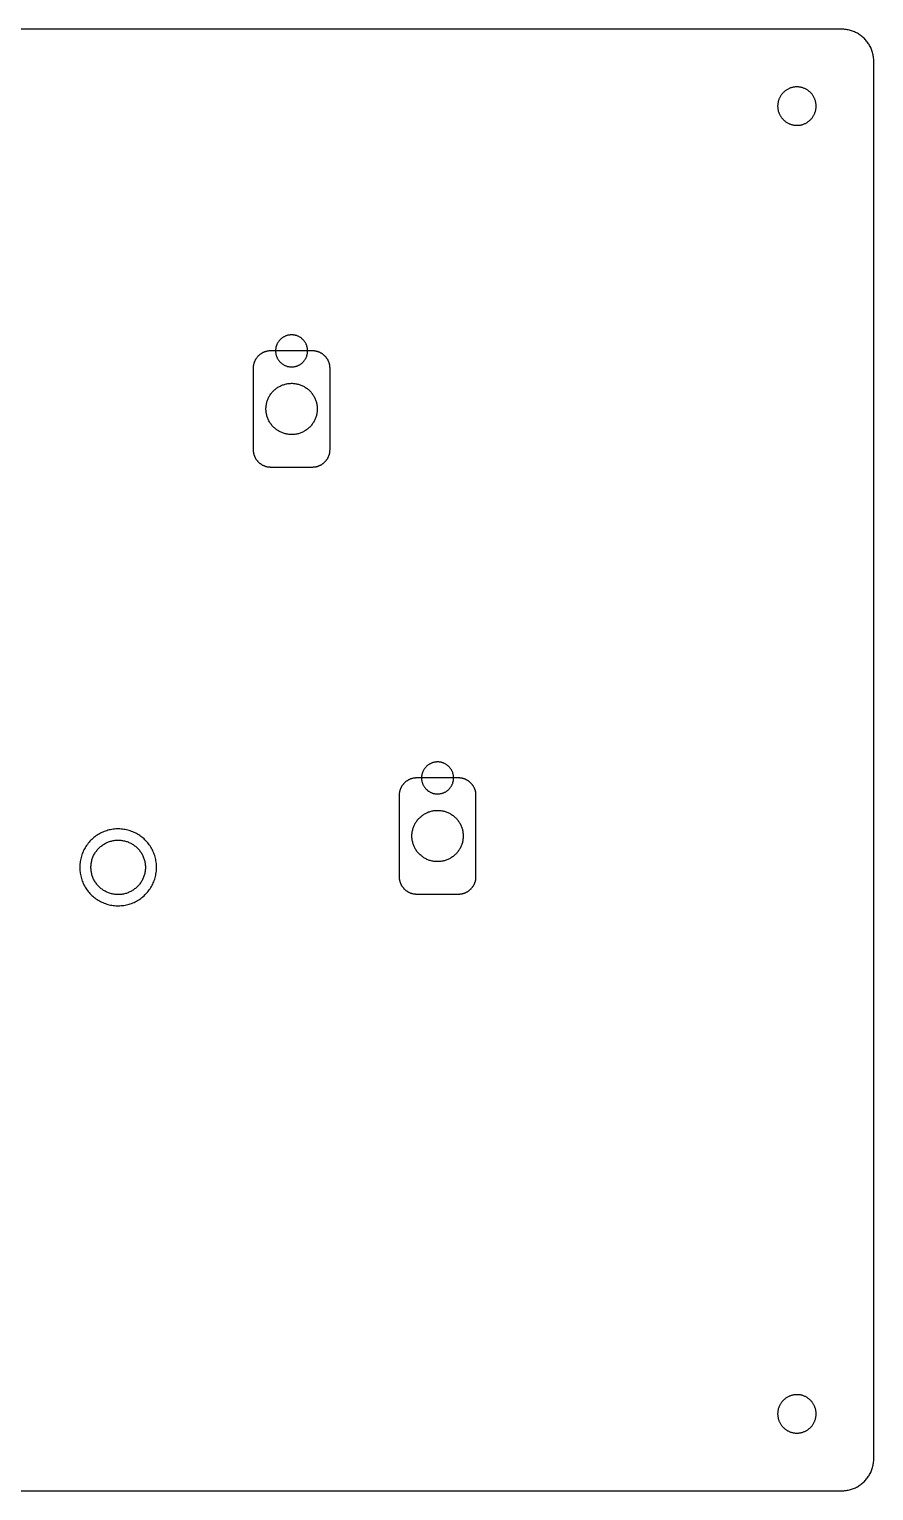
# Model space of a CAD drawing. Header units: millimetres. Extents: x 0 to 1736, y 0 to 1922.
# Drawn here: x 1009.8 to 1141.6, y 1480 to 1708.1 of the extents above; entities that cross this region are included whole.
import ezdxf

# ---------------------------------------------------------------- set-up
doc = ezdxf.new("R2010")
doc.units = ezdxf.units.MM
doc.header["$MEASUREMENT"] = 0
doc.layers.add('Default', color=18, linetype='Continuous', true_color=0x000000)

msp = doc.modelspace()

# ---------------------------------------------------------------- linework, layer by layer
at = {"layer": 'Default'}
msp.add_lwpolyline([(676.58, 1480), (1136.58, 1480), (1136.75, 1480), (1136.92, 1480.01), (1137.09, 1480.03), (1137.26, 1480.05), (1137.43, 1480.07), (1137.6, 1480.1), (1137.77, 1480.14), (1137.93, 1480.19), (1138.09, 1480.23), (1138.26, 1480.29), (1138.42, 1480.35), (1138.57, 1480.41), (1138.73, 1480.48), (1138.88, 1480.56), (1139.03, 1480.64), (1139.18, 1480.73), (1139.32, 1480.82), (1139.47, 1480.92), (1139.6, 1481.02), (1139.74, 1481.12), (1139.87, 1481.23), (1139.99, 1481.35), (1140.12, 1481.46), (1140.24, 1481.59), (1140.35, 1481.71), (1140.46, 1481.84), (1140.57, 1481.98), (1140.67, 1482.12), (1140.76, 1482.26), (1140.85, 1482.4), (1140.94, 1482.55), (1141.02, 1482.7), (1141.1, 1482.85), (1141.17, 1483.01), (1141.23, 1483.17), (1141.29, 1483.33), (1141.35, 1483.49), (1141.4, 1483.65), (1141.44, 1483.82), (1141.48, 1483.98), (1141.51, 1484.15), (1141.54, 1484.32), (1141.56, 1484.49), (1141.57, 1484.66), (1141.58, 1484.83), (1141.58, 1485), (1141.58, 1703.13), (1141.58, 1703.3), (1141.57, 1703.47), (1141.56, 1703.64), (1141.54, 1703.81), (1141.51, 1703.98), (1141.48, 1704.15), (1141.44, 1704.31), (1141.4, 1704.48), (1141.35, 1704.64), (1141.29, 1704.8), (1141.23, 1704.96), (1141.17, 1705.12), (1141.1, 1705.28), (1141.02, 1705.43), (1140.94, 1705.58), (1140.85, 1705.73), (1140.76, 1705.87), (1140.67, 1706.01), (1140.57, 1706.15), (1140.46, 1706.29), (1140.35, 1706.42), (1140.24, 1706.54), (1140.12, 1706.67), (1139.99, 1706.78), (1139.87, 1706.9), (1139.74, 1707.01), (1139.6, 1707.11), (1139.47, 1707.21), (1139.32, 1707.31), (1139.18, 1707.4), (1139.03, 1707.49), (1138.88, 1707.57), (1138.73, 1707.64), (1138.57, 1707.72), (1138.42, 1707.78), (1138.26, 1707.84), (1138.09, 1707.9), (1137.93, 1707.94), (1137.77, 1707.99), (1137.6, 1708.03), (1137.43, 1708.06), (1137.26, 1708.08), (1137.09, 1708.1), (1136.92, 1708.12), (1136.75, 1708.13), (1136.58, 1708.13), (676.58, 1708.13)], dxfattribs=at)
for points in [[(1132.58, 1696.13), (1132.58, 1696.23), (1132.57, 1696.34), (1132.57, 1696.44), (1132.55, 1696.54), (1132.54, 1696.65), (1132.52, 1696.75), (1132.49, 1696.85), (1132.47, 1696.95), (1132.44, 1697.05), (1132.4, 1697.15), (1132.37, 1697.25), (1132.33, 1697.34), (1132.28, 1697.44), (1132.23, 1697.53), (1132.18, 1697.62), (1132.13, 1697.71), (1132.07, 1697.8), (1132.01, 1697.88), (1131.95, 1697.97), (1131.89, 1698.05), (1131.82, 1698.13), (1131.75, 1698.2), (1131.68, 1698.28), (1131.6, 1698.35), (1131.52, 1698.42), (1131.44, 1698.48), (1131.36, 1698.55), (1131.27, 1698.61), (1131.19, 1698.66), (1131.1, 1698.72), (1131.01, 1698.77), (1130.91, 1698.82), (1130.82, 1698.86), (1130.72, 1698.9), (1130.63, 1698.94), (1130.53, 1698.98), (1130.43, 1699.01), (1130.33, 1699.04), (1130.23, 1699.06), (1130.13, 1699.08), (1130.02, 1699.1), (1129.92, 1699.11), (1129.82, 1699.12), (1129.71, 1699.13), (1129.61, 1699.13), (1129.5, 1699.13), (1129.4, 1699.12), (1129.3, 1699.12), (1129.19, 1699.1), (1129.09, 1699.09), (1128.99, 1699.07), (1128.89, 1699.05), (1128.78, 1699.02), (1128.68, 1698.99), (1128.59, 1698.96), (1128.49, 1698.92), (1128.39, 1698.88), (1128.3, 1698.84), (1128.2, 1698.79), (1128.11, 1698.74), (1128.02, 1698.69), (1127.93, 1698.64), (1127.85, 1698.58), (1127.76, 1698.52), (1127.68, 1698.45), (1127.6, 1698.38), (1127.53, 1698.31), (1127.45, 1698.24), (1127.38, 1698.17), (1127.31, 1698.09), (1127.24, 1698.01), (1127.18, 1697.93), (1127.12, 1697.84), (1127.06, 1697.76), (1127.01, 1697.67), (1126.95, 1697.58), (1126.91, 1697.48), (1126.86, 1697.39), (1126.82, 1697.3), (1126.78, 1697.2), (1126.74, 1697.1), (1126.71, 1697), (1126.68, 1696.9), (1126.66, 1696.8), (1126.64, 1696.7), (1126.62, 1696.6), (1126.6, 1696.49), (1126.59, 1696.39), (1126.59, 1696.29), (1126.58, 1696.18), (1126.58, 1696.08), (1126.59, 1695.97), (1126.59, 1695.87), (1126.6, 1695.77), (1126.62, 1695.66), (1126.64, 1695.56), (1126.66, 1695.46), (1126.68, 1695.36), (1126.71, 1695.26), (1126.74, 1695.16), (1126.78, 1695.06), (1126.82, 1694.96), (1126.86, 1694.87), (1126.91, 1694.77), (1126.95, 1694.68), (1127.01, 1694.59), (1127.06, 1694.5), (1127.12, 1694.42), (1127.18, 1694.33), (1127.24, 1694.25), (1127.31, 1694.17), (1127.38, 1694.09), (1127.45, 1694.02), (1127.53, 1693.94), (1127.6, 1693.87), (1127.68, 1693.81), (1127.76, 1693.74), (1127.85, 1693.68), (1127.93, 1693.62), (1128.02, 1693.57), (1128.11, 1693.51), (1128.2, 1693.46), (1128.3, 1693.42), (1128.39, 1693.38), (1128.49, 1693.34), (1128.59, 1693.3), (1128.68, 1693.27), (1128.78, 1693.24), (1128.89, 1693.21), (1128.99, 1693.19), (1129.09, 1693.17), (1129.19, 1693.16), (1129.3, 1693.14), (1129.4, 1693.14), (1129.5, 1693.13), (1129.61, 1693.13), (1129.71, 1693.13), (1129.82, 1693.14), (1129.92, 1693.15), (1130.02, 1693.16), (1130.13, 1693.18), (1130.23, 1693.2), (1130.33, 1693.22), (1130.43, 1693.25), (1130.53, 1693.28), (1130.63, 1693.32), (1130.72, 1693.36), (1130.82, 1693.4), (1130.91, 1693.44), (1131.01, 1693.49), (1131.1, 1693.54), (1131.19, 1693.59), (1131.27, 1693.65), (1131.36, 1693.71), (1131.44, 1693.77), (1131.52, 1693.84), (1131.6, 1693.91), (1131.68, 1693.98), (1131.75, 1694.05), (1131.82, 1694.13), (1131.89, 1694.21), (1131.95, 1694.29), (1132.01, 1694.37), (1132.07, 1694.46), (1132.13, 1694.55), (1132.18, 1694.64), (1132.23, 1694.73), (1132.28, 1694.82), (1132.33, 1694.92), (1132.37, 1695.01), (1132.4, 1695.11), (1132.44, 1695.21), (1132.47, 1695.31), (1132.49, 1695.41), (1132.52, 1695.51), (1132.54, 1695.61), (1132.55, 1695.71), (1132.57, 1695.82), (1132.57, 1695.92), (1132.58, 1696.03)], [(1046.71, 1648.86), (1046.71, 1649), (1046.72, 1649.14), (1046.73, 1649.27), (1046.75, 1649.41), (1046.77, 1649.55), (1046.79, 1649.69), (1046.82, 1649.82), (1046.86, 1649.96), (1046.9, 1650.09), (1046.95, 1650.22), (1047, 1650.35), (1047.05, 1650.48), (1047.11, 1650.6), (1047.17, 1650.73), (1047.24, 1650.85), (1047.31, 1650.97), (1047.38, 1651.08), (1047.46, 1651.2), (1047.55, 1651.31), (1047.63, 1651.42), (1047.72, 1651.52), (1047.82, 1651.63), (1047.92, 1651.72), (1048.02, 1651.82), (1048.12, 1651.91), (1048.23, 1652), (1048.34, 1652.08), (1048.45, 1652.16), (1048.57, 1652.24), (1048.69, 1652.31), (1048.81, 1652.38), (1048.93, 1652.44), (1049.06, 1652.5), (1049.18, 1652.56), (1049.31, 1652.61), (1049.44, 1652.65), (1049.58, 1652.7), (1049.71, 1652.73), (1049.85, 1652.76), (1049.98, 1652.79), (1050.12, 1652.82), (1050.26, 1652.83), (1050.4, 1652.85), (1050.53, 1652.85), (1050.67, 1652.86), (1050.81, 1652.86), (1050.95, 1652.85), (1051.09, 1652.84), (1051.23, 1652.82), (1051.36, 1652.8), (1051.5, 1652.78), (1051.64, 1652.75), (1051.77, 1652.71), (1051.9, 1652.68), (1052.04, 1652.63), (1052.17, 1652.58), (1052.29, 1652.53), (1052.42, 1652.47), (1052.54, 1652.41), (1052.67, 1652.35), (1052.79, 1652.28), (1052.9, 1652.2), (1053.02, 1652.12), (1053.13, 1652.04), (1053.24, 1651.95), (1053.35, 1651.87), (1053.45, 1651.77), (1053.55, 1651.67), (1053.64, 1651.57), (1053.74, 1651.47), (1053.83, 1651.36), (1053.91, 1651.25), (1053.99, 1651.14), (1054.07, 1651.03), (1054.14, 1650.91), (1054.21, 1650.79), (1054.28, 1650.67), (1054.34, 1650.54), (1054.39, 1650.41), (1054.44, 1650.28), (1054.49, 1650.15), (1054.53, 1650.02), (1054.57, 1649.89), (1054.61, 1649.75), (1054.63, 1649.62), (1054.66, 1649.48), (1054.68, 1649.34), (1054.69, 1649.21), (1054.7, 1649.07), (1054.71, 1648.93), (1054.71, 1648.79), (1054.7, 1648.65), (1054.69, 1648.51), (1054.68, 1648.37), (1054.66, 1648.24), (1054.63, 1648.1), (1054.61, 1647.96), (1054.57, 1647.83), (1054.53, 1647.7), (1054.49, 1647.56), (1054.44, 1647.43), (1054.39, 1647.3), (1054.34, 1647.18), (1054.28, 1647.05), (1054.21, 1646.93), (1054.14, 1646.81), (1054.07, 1646.69), (1053.99, 1646.58), (1053.91, 1646.46), (1053.83, 1646.35), (1053.74, 1646.25), (1053.64, 1646.14), (1053.55, 1646.04), (1053.45, 1645.95), (1053.35, 1645.85), (1053.24, 1645.76), (1053.13, 1645.68), (1053.02, 1645.59), (1052.9, 1645.52), (1052.79, 1645.44), (1052.67, 1645.37), (1052.54, 1645.31), (1052.42, 1645.24), (1052.29, 1645.19), (1052.17, 1645.13), (1052.04, 1645.09), (1051.9, 1645.04), (1051.77, 1645), (1051.64, 1644.97), (1051.5, 1644.94), (1051.36, 1644.91), (1051.23, 1644.89), (1051.09, 1644.88), (1050.95, 1644.87), (1050.81, 1644.86), (1050.67, 1644.86), (1050.53, 1644.86), (1050.4, 1644.87), (1050.26, 1644.88), (1050.12, 1644.9), (1049.98, 1644.92), (1049.85, 1644.95), (1049.71, 1644.98), (1049.58, 1645.02), (1049.44, 1645.06), (1049.31, 1645.11), (1049.18, 1645.16), (1049.06, 1645.21), (1048.93, 1645.27), (1048.81, 1645.34), (1048.69, 1645.41), (1048.57, 1645.48), (1048.45, 1645.55), (1048.34, 1645.63), (1048.23, 1645.72), (1048.12, 1645.81), (1048.02, 1645.9), (1047.92, 1645.99), (1047.82, 1646.09), (1047.72, 1646.19), (1047.63, 1646.3), (1047.55, 1646.41), (1047.46, 1646.52), (1047.38, 1646.63), (1047.31, 1646.75), (1047.24, 1646.87), (1047.17, 1646.99), (1047.11, 1647.11), (1047.05, 1647.24), (1047, 1647.37), (1046.95, 1647.5), (1046.9, 1647.63), (1046.86, 1647.76), (1046.82, 1647.9), (1046.79, 1648.03), (1046.77, 1648.17), (1046.75, 1648.31), (1046.73, 1648.44), (1046.72, 1648.58), (1046.71, 1648.72)], [(1069.49, 1582.2), (1069.5, 1582.34), (1069.5, 1582.48), (1069.52, 1582.62), (1069.53, 1582.75), (1069.55, 1582.89), (1069.58, 1583.03), (1069.61, 1583.16), (1069.65, 1583.3), (1069.69, 1583.43), (1069.73, 1583.56), (1069.78, 1583.69), (1069.84, 1583.82), (1069.89, 1583.94), (1069.96, 1584.07), (1070.02, 1584.19), (1070.1, 1584.31), (1070.17, 1584.43), (1070.25, 1584.54), (1070.33, 1584.65), (1070.42, 1584.76), (1070.51, 1584.86), (1070.61, 1584.97), (1070.7, 1585.06), (1070.8, 1585.16), (1070.91, 1585.25), (1071.02, 1585.34), (1071.13, 1585.42), (1071.24, 1585.5), (1071.36, 1585.58), (1071.47, 1585.65), (1071.6, 1585.72), (1071.72, 1585.78), (1071.84, 1585.84), (1071.97, 1585.9), (1072.1, 1585.95), (1072.23, 1586), (1072.36, 1586.04), (1072.5, 1586.07), (1072.63, 1586.11), (1072.77, 1586.13), (1072.91, 1586.16), (1073.04, 1586.17), (1073.18, 1586.19), (1073.32, 1586.2), (1073.46, 1586.2), (1073.6, 1586.2), (1073.74, 1586.19), (1073.88, 1586.18), (1074.01, 1586.17), (1074.15, 1586.15), (1074.29, 1586.12), (1074.42, 1586.09), (1074.56, 1586.06), (1074.69, 1586.02), (1074.82, 1585.97), (1074.95, 1585.92), (1075.08, 1585.87), (1075.21, 1585.81), (1075.33, 1585.75), (1075.45, 1585.69), (1075.57, 1585.62), (1075.69, 1585.54), (1075.81, 1585.46), (1075.92, 1585.38), (1076.03, 1585.3), (1076.13, 1585.21), (1076.24, 1585.11), (1076.33, 1585.02), (1076.43, 1584.92), (1076.52, 1584.81), (1076.61, 1584.71), (1076.7, 1584.6), (1076.78, 1584.48), (1076.86, 1584.37), (1076.93, 1584.25), (1077, 1584.13), (1077.06, 1584.01), (1077.12, 1583.88), (1077.18, 1583.75), (1077.23, 1583.63), (1077.28, 1583.5), (1077.32, 1583.36), (1077.36, 1583.23), (1077.39, 1583.09), (1077.42, 1582.96), (1077.45, 1582.82), (1077.46, 1582.68), (1077.48, 1582.55), (1077.49, 1582.41), (1077.49, 1582.27), (1077.49, 1582.13), (1077.49, 1581.99), (1077.48, 1581.85), (1077.46, 1581.71), (1077.45, 1581.58), (1077.42, 1581.44), (1077.39, 1581.3), (1077.36, 1581.17), (1077.32, 1581.04), (1077.28, 1580.9), (1077.23, 1580.77), (1077.18, 1580.65), (1077.12, 1580.52), (1077.06, 1580.39), (1077, 1580.27), (1076.93, 1580.15), (1076.86, 1580.03), (1076.78, 1579.92), (1076.7, 1579.8), (1076.61, 1579.69), (1076.52, 1579.59), (1076.43, 1579.48), (1076.33, 1579.38), (1076.24, 1579.29), (1076.13, 1579.19), (1076.03, 1579.1), (1075.92, 1579.02), (1075.81, 1578.94), (1075.69, 1578.86), (1075.57, 1578.78), (1075.45, 1578.71), (1075.33, 1578.65), (1075.21, 1578.59), (1075.08, 1578.53), (1074.95, 1578.48), (1074.82, 1578.43), (1074.69, 1578.38), (1074.56, 1578.34), (1074.42, 1578.31), (1074.29, 1578.28), (1074.15, 1578.25), (1074.01, 1578.23), (1073.88, 1578.22), (1073.74, 1578.21), (1073.6, 1578.2), (1073.46, 1578.2), (1073.32, 1578.2), (1073.18, 1578.21), (1073.04, 1578.23), (1072.91, 1578.24), (1072.77, 1578.27), (1072.63, 1578.29), (1072.5, 1578.33), (1072.36, 1578.36), (1072.23, 1578.4), (1072.1, 1578.45), (1071.97, 1578.5), (1071.84, 1578.56), (1071.72, 1578.62), (1071.6, 1578.68), (1071.47, 1578.75), (1071.36, 1578.82), (1071.24, 1578.9), (1071.13, 1578.98), (1071.02, 1579.06), (1070.91, 1579.15), (1070.8, 1579.24), (1070.7, 1579.33), (1070.61, 1579.43), (1070.51, 1579.54), (1070.42, 1579.64), (1070.33, 1579.75), (1070.25, 1579.86), (1070.17, 1579.97), (1070.1, 1580.09), (1070.02, 1580.21), (1069.96, 1580.33), (1069.89, 1580.46), (1069.84, 1580.58), (1069.78, 1580.71), (1069.73, 1580.84), (1069.69, 1580.97), (1069.65, 1581.1), (1069.61, 1581.24), (1069.58, 1581.37), (1069.55, 1581.51), (1069.53, 1581.65), (1069.52, 1581.78), (1069.5, 1581.92), (1069.5, 1582.06)], [(1019.38, 1577.31), (1019.39, 1577.46), (1019.4, 1577.6), (1019.41, 1577.75), (1019.43, 1577.9), (1019.45, 1578.04), (1019.48, 1578.19), (1019.51, 1578.33), (1019.55, 1578.47), (1019.59, 1578.62), (1019.64, 1578.75), (1019.69, 1578.89), (1019.75, 1579.03), (1019.81, 1579.16), (1019.88, 1579.29), (1019.95, 1579.42), (1020.02, 1579.55), (1020.1, 1579.67), (1020.19, 1579.79), (1020.28, 1579.91), (1020.37, 1580.03), (1020.47, 1580.14), (1020.57, 1580.25), (1020.67, 1580.35), (1020.78, 1580.45), (1020.89, 1580.55), (1021, 1580.64), (1021.12, 1580.73), (1021.24, 1580.82), (1021.36, 1580.9), (1021.49, 1580.98), (1021.62, 1581.05), (1021.75, 1581.12), (1021.88, 1581.18), (1022.02, 1581.24), (1022.15, 1581.29), (1022.29, 1581.34), (1022.43, 1581.39), (1022.58, 1581.42), (1022.72, 1581.46), (1022.86, 1581.49), (1023.01, 1581.51), (1023.16, 1581.53), (1023.3, 1581.55), (1023.45, 1581.55), (1023.6, 1581.56), (1023.75, 1581.56), (1023.89, 1581.55), (1024.04, 1581.54), (1024.19, 1581.52), (1024.33, 1581.5), (1024.48, 1581.47), (1024.62, 1581.44), (1024.76, 1581.41), (1024.91, 1581.36), (1025.05, 1581.32), (1025.18, 1581.27), (1025.32, 1581.21), (1025.46, 1581.15), (1025.59, 1581.08), (1025.72, 1581.01), (1025.84, 1580.94), (1025.97, 1580.86), (1026.09, 1580.78), (1026.21, 1580.69), (1026.33, 1580.6), (1026.44, 1580.5), (1026.55, 1580.4), (1026.65, 1580.3), (1026.76, 1580.19), (1026.85, 1580.08), (1026.95, 1579.97), (1027.04, 1579.85), (1027.12, 1579.73), (1027.21, 1579.61), (1027.28, 1579.49), (1027.36, 1579.36), (1027.43, 1579.23), (1027.49, 1579.1), (1027.55, 1578.96), (1027.61, 1578.82), (1027.66, 1578.69), (1027.7, 1578.54), (1027.74, 1578.4), (1027.78, 1578.26), (1027.81, 1578.12), (1027.83, 1577.97), (1027.85, 1577.82), (1027.87, 1577.68), (1027.88, 1577.53), (1027.88, 1577.38), (1027.88, 1577.24), (1027.88, 1577.09), (1027.87, 1576.94), (1027.85, 1576.79), (1027.83, 1576.65), (1027.81, 1576.5), (1027.78, 1576.36), (1027.74, 1576.21), (1027.7, 1576.07), (1027.66, 1575.93), (1027.61, 1575.79), (1027.55, 1575.66), (1027.49, 1575.52), (1027.43, 1575.39), (1027.36, 1575.26), (1027.28, 1575.13), (1027.21, 1575.01), (1027.12, 1574.88), (1027.04, 1574.76), (1026.95, 1574.65), (1026.85, 1574.53), (1026.76, 1574.42), (1026.65, 1574.32), (1026.55, 1574.21), (1026.44, 1574.11), (1026.33, 1574.02), (1026.21, 1573.93), (1026.09, 1573.84), (1025.97, 1573.76), (1025.84, 1573.68), (1025.72, 1573.6), (1025.59, 1573.53), (1025.46, 1573.47), (1025.32, 1573.41), (1025.18, 1573.35), (1025.05, 1573.3), (1024.91, 1573.25), (1024.76, 1573.21), (1024.62, 1573.17), (1024.48, 1573.14), (1024.33, 1573.12), (1024.19, 1573.09), (1024.04, 1573.08), (1023.89, 1573.07), (1023.75, 1573.06), (1023.6, 1573.06), (1023.45, 1573.06), (1023.3, 1573.07), (1023.16, 1573.09), (1023.01, 1573.11), (1022.86, 1573.13), (1022.72, 1573.16), (1022.58, 1573.19), (1022.43, 1573.23), (1022.29, 1573.28), (1022.15, 1573.33), (1022.02, 1573.38), (1021.88, 1573.44), (1021.75, 1573.5), (1021.62, 1573.57), (1021.49, 1573.64), (1021.36, 1573.72), (1021.24, 1573.8), (1021.12, 1573.88), (1021, 1573.97), (1020.89, 1574.07), (1020.78, 1574.16), (1020.67, 1574.26), (1020.57, 1574.37), (1020.47, 1574.48), (1020.37, 1574.59), (1020.28, 1574.7), (1020.19, 1574.82), (1020.1, 1574.94), (1020.02, 1575.07), (1019.95, 1575.19), (1019.88, 1575.32), (1019.81, 1575.46), (1019.75, 1575.59), (1019.69, 1575.73), (1019.64, 1575.86), (1019.59, 1576), (1019.55, 1576.14), (1019.51, 1576.29), (1019.48, 1576.43), (1019.45, 1576.57), (1019.43, 1576.72), (1019.41, 1576.87), (1019.4, 1577.01), (1019.39, 1577.16)], [(1132.58, 1492), (1132.58, 1492.1), (1132.57, 1492.21), (1132.57, 1492.31), (1132.55, 1492.42), (1132.54, 1492.52), (1132.52, 1492.62), (1132.49, 1492.72), (1132.47, 1492.82), (1132.44, 1492.92), (1132.4, 1493.02), (1132.37, 1493.12), (1132.33, 1493.21), (1132.28, 1493.31), (1132.23, 1493.4), (1132.18, 1493.49), (1132.13, 1493.58), (1132.07, 1493.67), (1132.01, 1493.75), (1131.95, 1493.84), (1131.89, 1493.92), (1131.82, 1494), (1131.75, 1494.07), (1131.68, 1494.15), (1131.6, 1494.22), (1131.52, 1494.29), (1131.44, 1494.35), (1131.36, 1494.42), (1131.27, 1494.48), (1131.19, 1494.54), (1131.1, 1494.59), (1131.01, 1494.64), (1130.91, 1494.69), (1130.82, 1494.73), (1130.72, 1494.77), (1130.63, 1494.81), (1130.53, 1494.85), (1130.43, 1494.88), (1130.33, 1494.91), (1130.23, 1494.93), (1130.13, 1494.95), (1130.02, 1494.97), (1129.92, 1494.98), (1129.82, 1494.99), (1129.71, 1495), (1129.61, 1495), (1129.5, 1495), (1129.4, 1494.99), (1129.3, 1494.99), (1129.19, 1494.97), (1129.09, 1494.96), (1128.99, 1494.94), (1128.89, 1494.92), (1128.78, 1494.89), (1128.68, 1494.86), (1128.59, 1494.83), (1128.49, 1494.79), (1128.39, 1494.75), (1128.3, 1494.71), (1128.2, 1494.66), (1128.11, 1494.62), (1128.02, 1494.56), (1127.93, 1494.51), (1127.85, 1494.45), (1127.76, 1494.39), (1127.68, 1494.32), (1127.6, 1494.25), (1127.53, 1494.18), (1127.45, 1494.11), (1127.38, 1494.04), (1127.31, 1493.96), (1127.24, 1493.88), (1127.18, 1493.8), (1127.12, 1493.71), (1127.06, 1493.63), (1127.01, 1493.54), (1126.95, 1493.45), (1126.91, 1493.36), (1126.86, 1493.26), (1126.82, 1493.17), (1126.78, 1493.07), (1126.74, 1492.97), (1126.71, 1492.87), (1126.68, 1492.77), (1126.66, 1492.67), (1126.64, 1492.57), (1126.62, 1492.47), (1126.6, 1492.36), (1126.59, 1492.26), (1126.59, 1492.16), (1126.58, 1492.05), (1126.58, 1491.95), (1126.59, 1491.84), (1126.59, 1491.74), (1126.6, 1491.64), (1126.62, 1491.53), (1126.64, 1491.43), (1126.66, 1491.33), (1126.68, 1491.23), (1126.71, 1491.13), (1126.74, 1491.03), (1126.78, 1490.93), (1126.82, 1490.83), (1126.86, 1490.74), (1126.91, 1490.64), (1126.95, 1490.55), (1127.01, 1490.46), (1127.06, 1490.37), (1127.12, 1490.29), (1127.18, 1490.2), (1127.24, 1490.12), (1127.31, 1490.04), (1127.38, 1489.96), (1127.45, 1489.89), (1127.53, 1489.82), (1127.6, 1489.75), (1127.68, 1489.68), (1127.76, 1489.61), (1127.85, 1489.55), (1127.93, 1489.49), (1128.02, 1489.44), (1128.11, 1489.38), (1128.2, 1489.34), (1128.3, 1489.29), (1128.39, 1489.25), (1128.49, 1489.21), (1128.59, 1489.17), (1128.68, 1489.14), (1128.78, 1489.11), (1128.89, 1489.08), (1128.99, 1489.06), (1129.09, 1489.04), (1129.19, 1489.03), (1129.3, 1489.01), (1129.4, 1489.01), (1129.5, 1489), (1129.61, 1489), (1129.71, 1489), (1129.82, 1489.01), (1129.92, 1489.02), (1130.02, 1489.03), (1130.13, 1489.05), (1130.23, 1489.07), (1130.33, 1489.09), (1130.43, 1489.12), (1130.53, 1489.15), (1130.63, 1489.19), (1130.72, 1489.23), (1130.82, 1489.27), (1130.91, 1489.31), (1131.01, 1489.36), (1131.1, 1489.41), (1131.19, 1489.46), (1131.27, 1489.52), (1131.36, 1489.58), (1131.44, 1489.65), (1131.52, 1489.71), (1131.6, 1489.78), (1131.68, 1489.85), (1131.75, 1489.93), (1131.82, 1490), (1131.89, 1490.08), (1131.95, 1490.16), (1132.01, 1490.25), (1132.07, 1490.33), (1132.13, 1490.42), (1132.18, 1490.51), (1132.23, 1490.6), (1132.28, 1490.69), (1132.33, 1490.79), (1132.37, 1490.88), (1132.4, 1490.98), (1132.44, 1491.08), (1132.47, 1491.18), (1132.49, 1491.28), (1132.52, 1491.38), (1132.54, 1491.48), (1132.55, 1491.58), (1132.57, 1491.69), (1132.57, 1491.79), (1132.58, 1491.9)]]:
    msp.add_lwpolyline(points, close=True, dxfattribs=at)
at = {"layer": 'Default', "color": 6, "true_color": 0xff00ff}
for points in [[(1053.21, 1657.92), (1053.21, 1658.01), (1053.2, 1658.1), (1053.19, 1658.18), (1053.18, 1658.27), (1053.17, 1658.36), (1053.15, 1658.44), (1053.13, 1658.53), (1053.11, 1658.61), (1053.09, 1658.69), (1053.06, 1658.77), (1053.03, 1658.86), (1052.99, 1658.94), (1052.96, 1659.01), (1052.92, 1659.09), (1052.88, 1659.17), (1052.83, 1659.24), (1052.78, 1659.32), (1052.74, 1659.39), (1052.68, 1659.46), (1052.63, 1659.52), (1052.57, 1659.59), (1052.51, 1659.65), (1052.45, 1659.71), (1052.39, 1659.77), (1052.32, 1659.83), (1052.26, 1659.89), (1052.19, 1659.94), (1052.12, 1659.99), (1052.04, 1660.04), (1051.97, 1660.08), (1051.89, 1660.12), (1051.82, 1660.16), (1051.74, 1660.2), (1051.66, 1660.24), (1051.58, 1660.27), (1051.5, 1660.3), (1051.41, 1660.32), (1051.33, 1660.35), (1051.25, 1660.37), (1051.16, 1660.38), (1051.07, 1660.4), (1050.99, 1660.41), (1050.9, 1660.42), (1050.82, 1660.42), (1050.73, 1660.42), (1050.64, 1660.42), (1050.56, 1660.42), (1050.47, 1660.41), (1050.38, 1660.4), (1050.3, 1660.39), (1050.21, 1660.37), (1050.13, 1660.36), (1050.04, 1660.33), (1049.96, 1660.31), (1049.88, 1660.28), (1049.8, 1660.25), (1049.72, 1660.22), (1049.64, 1660.18), (1049.56, 1660.14), (1049.48, 1660.1), (1049.41, 1660.06), (1049.33, 1660.01), (1049.26, 1659.96), (1049.19, 1659.91), (1049.12, 1659.86), (1049.06, 1659.8), (1048.99, 1659.74), (1048.93, 1659.68), (1048.87, 1659.62), (1048.81, 1659.56), (1048.76, 1659.49), (1048.71, 1659.42), (1048.65, 1659.35), (1048.61, 1659.28), (1048.56, 1659.21), (1048.52, 1659.13), (1048.48, 1659.05), (1048.44, 1658.97), (1048.4, 1658.9), (1048.37, 1658.82), (1048.34, 1658.73), (1048.32, 1658.65), (1048.29, 1658.57), (1048.27, 1658.48), (1048.25, 1658.4), (1048.24, 1658.31), (1048.23, 1658.23), (1048.22, 1658.14), (1048.21, 1658.05), (1048.21, 1657.97), (1048.21, 1657.88), (1048.21, 1657.79), (1048.22, 1657.71), (1048.23, 1657.62), (1048.24, 1657.53), (1048.25, 1657.45), (1048.27, 1657.36), (1048.29, 1657.28), (1048.32, 1657.2), (1048.34, 1657.11), (1048.37, 1657.03), (1048.4, 1656.95), (1048.44, 1656.87), (1048.48, 1656.79), (1048.52, 1656.72), (1048.56, 1656.64), (1048.61, 1656.57), (1048.65, 1656.5), (1048.71, 1656.43), (1048.76, 1656.36), (1048.81, 1656.29), (1048.87, 1656.23), (1048.93, 1656.16), (1048.99, 1656.1), (1049.06, 1656.04), (1049.12, 1655.99), (1049.19, 1655.93), (1049.26, 1655.88), (1049.33, 1655.83), (1049.41, 1655.79), (1049.48, 1655.74), (1049.56, 1655.7), (1049.64, 1655.66), (1049.72, 1655.63), (1049.8, 1655.6), (1049.88, 1655.57), (1049.96, 1655.54), (1050.04, 1655.51), (1050.13, 1655.49), (1050.21, 1655.47), (1050.3, 1655.46), (1050.38, 1655.45), (1050.47, 1655.44), (1050.56, 1655.43), (1050.64, 1655.42), (1050.73, 1655.42), (1050.82, 1655.43), (1050.9, 1655.43), (1050.99, 1655.44), (1051.07, 1655.45), (1051.16, 1655.47), (1051.25, 1655.48), (1051.33, 1655.5), (1051.41, 1655.53), (1051.5, 1655.55), (1051.58, 1655.58), (1051.66, 1655.61), (1051.74, 1655.65), (1051.82, 1655.68), (1051.89, 1655.72), (1051.97, 1655.77), (1052.04, 1655.81), (1052.12, 1655.86), (1052.19, 1655.91), (1052.26, 1655.96), (1052.32, 1656.02), (1052.39, 1656.07), (1052.45, 1656.13), (1052.51, 1656.19), (1052.57, 1656.26), (1052.63, 1656.32), (1052.68, 1656.39), (1052.74, 1656.46), (1052.78, 1656.53), (1052.83, 1656.61), (1052.88, 1656.68), (1052.92, 1656.76), (1052.96, 1656.83), (1052.99, 1656.91), (1053.03, 1656.99), (1053.06, 1657.07), (1053.09, 1657.16), (1053.11, 1657.24), (1053.13, 1657.32), (1053.15, 1657.41), (1053.17, 1657.49), (1053.18, 1657.58), (1053.19, 1657.66), (1053.2, 1657.75), (1053.21, 1657.84)], [(1075.99, 1591.26), (1075.99, 1591.35), (1075.99, 1591.44), (1075.98, 1591.52), (1075.97, 1591.61), (1075.96, 1591.7), (1075.94, 1591.78), (1075.92, 1591.87), (1075.9, 1591.95), (1075.87, 1592.03), (1075.85, 1592.12), (1075.81, 1592.2), (1075.78, 1592.28), (1075.74, 1592.36), (1075.7, 1592.43), (1075.66, 1592.51), (1075.62, 1592.58), (1075.57, 1592.66), (1075.52, 1592.73), (1075.47, 1592.8), (1075.42, 1592.86), (1075.36, 1592.93), (1075.3, 1592.99), (1075.24, 1593.06), (1075.18, 1593.11), (1075.11, 1593.17), (1075.04, 1593.23), (1074.97, 1593.28), (1074.9, 1593.33), (1074.83, 1593.38), (1074.76, 1593.42), (1074.68, 1593.47), (1074.6, 1593.51), (1074.53, 1593.54), (1074.45, 1593.58), (1074.37, 1593.61), (1074.28, 1593.64), (1074.2, 1593.66), (1074.12, 1593.69), (1074.03, 1593.71), (1073.95, 1593.72), (1073.86, 1593.74), (1073.78, 1593.75), (1073.69, 1593.76), (1073.6, 1593.76), (1073.52, 1593.76), (1073.43, 1593.76), (1073.34, 1593.76), (1073.26, 1593.75), (1073.17, 1593.74), (1073.08, 1593.73), (1073, 1593.72), (1072.91, 1593.7), (1072.83, 1593.67), (1072.75, 1593.65), (1072.66, 1593.62), (1072.58, 1593.59), (1072.5, 1593.56), (1072.42, 1593.52), (1072.35, 1593.49), (1072.27, 1593.44), (1072.19, 1593.4), (1072.12, 1593.35), (1072.05, 1593.31), (1071.98, 1593.25), (1071.91, 1593.2), (1071.85, 1593.14), (1071.78, 1593.09), (1071.72, 1593.02), (1071.66, 1592.96), (1071.6, 1592.9), (1071.55, 1592.83), (1071.49, 1592.76), (1071.44, 1592.69), (1071.39, 1592.62), (1071.35, 1592.55), (1071.3, 1592.47), (1071.26, 1592.39), (1071.23, 1592.32), (1071.19, 1592.24), (1071.16, 1592.16), (1071.13, 1592.07), (1071.1, 1591.99), (1071.08, 1591.91), (1071.06, 1591.82), (1071.04, 1591.74), (1071.02, 1591.65), (1071.01, 1591.57), (1071, 1591.48), (1071, 1591.4), (1070.99, 1591.31), (1070.99, 1591.22), (1071, 1591.13), (1071, 1591.05), (1071.01, 1590.96), (1071.02, 1590.88), (1071.04, 1590.79), (1071.06, 1590.71), (1071.08, 1590.62), (1071.1, 1590.54), (1071.13, 1590.46), (1071.16, 1590.37), (1071.19, 1590.29), (1071.23, 1590.21), (1071.26, 1590.14), (1071.3, 1590.06), (1071.35, 1589.98), (1071.39, 1589.91), (1071.44, 1589.84), (1071.49, 1589.77), (1071.55, 1589.7), (1071.6, 1589.63), (1071.66, 1589.57), (1071.72, 1589.5), (1071.78, 1589.44), (1071.85, 1589.39), (1071.91, 1589.33), (1071.98, 1589.28), (1072.05, 1589.22), (1072.12, 1589.18), (1072.19, 1589.13), (1072.27, 1589.09), (1072.35, 1589.04), (1072.42, 1589.01), (1072.5, 1588.97), (1072.58, 1588.94), (1072.66, 1588.91), (1072.75, 1588.88), (1072.83, 1588.85), (1072.91, 1588.83), (1073, 1588.81), (1073.08, 1588.8), (1073.17, 1588.79), (1073.26, 1588.78), (1073.34, 1588.77), (1073.43, 1588.77), (1073.52, 1588.76), (1073.6, 1588.77), (1073.69, 1588.77), (1073.78, 1588.78), (1073.86, 1588.79), (1073.95, 1588.81), (1074.03, 1588.82), (1074.12, 1588.84), (1074.2, 1588.87), (1074.28, 1588.89), (1074.37, 1588.92), (1074.45, 1588.95), (1074.53, 1588.99), (1074.6, 1589.02), (1074.68, 1589.06), (1074.76, 1589.11), (1074.83, 1589.15), (1074.9, 1589.2), (1074.97, 1589.25), (1075.04, 1589.3), (1075.11, 1589.36), (1075.18, 1589.41), (1075.24, 1589.47), (1075.3, 1589.54), (1075.36, 1589.6), (1075.42, 1589.67), (1075.47, 1589.73), (1075.52, 1589.8), (1075.57, 1589.87), (1075.62, 1589.95), (1075.66, 1590.02), (1075.7, 1590.1), (1075.74, 1590.17), (1075.78, 1590.25), (1075.81, 1590.33), (1075.85, 1590.41), (1075.87, 1590.5), (1075.9, 1590.58), (1075.92, 1590.66), (1075.94, 1590.75), (1075.96, 1590.83), (1075.97, 1590.92), (1075.98, 1591.01), (1075.99, 1591.09), (1075.99, 1591.18)]]:
    msp.add_lwpolyline(points, close=True, dxfattribs=at)
at = {"layer": 'Default', "color": 3, "true_color": 0x00ff00}
for points in [[(1047.43, 1657.92), (1047.37, 1657.92), (1047.31, 1657.92), (1047.25, 1657.92), (1047.19, 1657.91), (1047.13, 1657.91), (1047.06, 1657.9), (1047, 1657.89), (1046.94, 1657.88), (1046.87, 1657.87), (1046.81, 1657.85), (1046.75, 1657.84), (1046.68, 1657.82), (1046.62, 1657.8), (1046.56, 1657.78), (1046.49, 1657.76), (1046.43, 1657.73), (1046.37, 1657.71), (1046.31, 1657.68), (1046.24, 1657.65), (1046.18, 1657.62), (1046.12, 1657.59), (1046.06, 1657.55), (1046, 1657.52), (1045.94, 1657.48), (1045.88, 1657.44), (1045.83, 1657.4), (1045.77, 1657.36), (1045.72, 1657.31), (1045.66, 1657.27), (1045.61, 1657.22), (1045.56, 1657.17), (1045.51, 1657.13), (1045.46, 1657.07), (1045.41, 1657.02), (1045.36, 1656.97), (1045.32, 1656.92), (1045.27, 1656.86), (1045.23, 1656.8), (1045.19, 1656.75), (1045.15, 1656.69), (1045.11, 1656.63), (1045.08, 1656.57), (1045.04, 1656.51), (1045.01, 1656.45), (1044.98, 1656.39), (1044.95, 1656.33), (1044.92, 1656.26), (1044.9, 1656.2), (1044.87, 1656.14), (1044.85, 1656.07), (1044.83, 1656.01), (1044.81, 1655.95), (1044.8, 1655.88), (1044.78, 1655.82), (1044.77, 1655.76), (1044.75, 1655.69), (1044.74, 1655.63), (1044.73, 1655.57), (1044.72, 1655.5), (1044.72, 1655.44), (1044.71, 1655.38), (1044.71, 1655.32), (1044.71, 1655.26), (1044.71, 1655.14), (1044.71, 1642.58), (1044.71, 1642.46), (1044.71, 1642.4), (1044.71, 1642.34), (1044.72, 1642.28), (1044.72, 1642.21), (1044.73, 1642.15), (1044.74, 1642.09), (1044.75, 1642.02), (1044.77, 1641.96), (1044.78, 1641.9), (1044.8, 1641.83), (1044.81, 1641.77), (1044.83, 1641.71), (1044.85, 1641.64), (1044.87, 1641.58), (1044.9, 1641.52), (1044.92, 1641.45), (1044.95, 1641.39), (1044.98, 1641.33), (1045.01, 1641.27), (1045.04, 1641.21), (1045.08, 1641.15), (1045.11, 1641.09), (1045.15, 1641.03), (1045.19, 1640.97), (1045.23, 1640.91), (1045.27, 1640.86), (1045.32, 1640.8), (1045.36, 1640.75), (1045.41, 1640.69), (1045.46, 1640.64), (1045.51, 1640.59), (1045.56, 1640.54), (1045.61, 1640.5), (1045.66, 1640.45), (1045.72, 1640.4), (1045.77, 1640.36), (1045.83, 1640.32), (1045.88, 1640.28), (1045.94, 1640.24), (1046, 1640.2), (1046.06, 1640.16), (1046.12, 1640.13), (1046.18, 1640.1), (1046.24, 1640.07), (1046.31, 1640.04), (1046.37, 1640.01), (1046.43, 1639.99), (1046.49, 1639.96), (1046.56, 1639.94), (1046.62, 1639.92), (1046.68, 1639.9), (1046.75, 1639.88), (1046.81, 1639.87), (1046.87, 1639.85), (1046.94, 1639.84), (1047, 1639.83), (1047.06, 1639.82), (1047.13, 1639.81), (1047.19, 1639.8), (1047.25, 1639.8), (1047.31, 1639.8), (1047.37, 1639.79), (1047.43, 1639.79), (1053.98, 1639.79), (1054.04, 1639.79), (1054.1, 1639.8), (1054.16, 1639.8), (1054.23, 1639.8), (1054.29, 1639.81), (1054.35, 1639.82), (1054.41, 1639.83), (1054.48, 1639.84), (1054.54, 1639.85), (1054.6, 1639.87), (1054.67, 1639.88), (1054.73, 1639.9), (1054.79, 1639.92), (1054.86, 1639.94), (1054.92, 1639.96), (1054.98, 1639.99), (1055.05, 1640.01), (1055.11, 1640.04), (1055.17, 1640.07), (1055.23, 1640.1), (1055.29, 1640.13), (1055.35, 1640.16), (1055.41, 1640.2), (1055.47, 1640.24), (1055.53, 1640.28), (1055.59, 1640.32), (1055.64, 1640.36), (1055.7, 1640.4), (1055.75, 1640.45), (1055.81, 1640.5), (1055.86, 1640.54), (1055.91, 1640.59), (1055.96, 1640.64), (1056.01, 1640.69), (1056.05, 1640.75), (1056.1, 1640.8), (1056.14, 1640.86), (1056.18, 1640.91), (1056.22, 1640.97), (1056.26, 1641.03), (1056.3, 1641.09), (1056.34, 1641.15), (1056.37, 1641.21), (1056.4, 1641.27), (1056.43, 1641.33), (1056.46, 1641.39), (1056.49, 1641.45), (1056.52, 1641.52), (1056.54, 1641.58), (1056.56, 1641.64), (1056.58, 1641.71), (1056.6, 1641.77), (1056.62, 1641.83), (1056.64, 1641.9), (1056.65, 1641.96), (1056.66, 1642.02), (1056.67, 1642.09), (1056.68, 1642.15), (1056.69, 1642.21), (1056.7, 1642.28), (1056.7, 1642.34), (1056.7, 1642.4), (1056.71, 1642.46), (1056.71, 1642.58), (1056.71, 1655.14), (1056.71, 1655.26), (1056.7, 1655.32), (1056.7, 1655.38), (1056.7, 1655.44), (1056.69, 1655.5), (1056.68, 1655.57), (1056.67, 1655.63), (1056.66, 1655.69), (1056.65, 1655.76), (1056.64, 1655.82), (1056.62, 1655.88), (1056.6, 1655.95), (1056.58, 1656.01), (1056.56, 1656.07), (1056.54, 1656.14), (1056.52, 1656.2), (1056.49, 1656.26), (1056.46, 1656.33), (1056.43, 1656.39), (1056.4, 1656.45), (1056.37, 1656.51), (1056.34, 1656.57), (1056.3, 1656.63), (1056.26, 1656.69), (1056.22, 1656.75), (1056.18, 1656.8), (1056.14, 1656.86), (1056.1, 1656.92), (1056.05, 1656.97), (1056.01, 1657.02), (1055.96, 1657.07), (1055.91, 1657.13), (1055.86, 1657.17), (1055.81, 1657.22), (1055.75, 1657.27), (1055.7, 1657.31), (1055.64, 1657.36), (1055.59, 1657.4), (1055.53, 1657.44), (1055.47, 1657.48), (1055.41, 1657.52), (1055.35, 1657.55), (1055.29, 1657.59), (1055.23, 1657.62), (1055.17, 1657.65), (1055.11, 1657.68), (1055.05, 1657.71), (1054.98, 1657.73), (1054.92, 1657.76), (1054.86, 1657.78), (1054.79, 1657.8), (1054.73, 1657.82), (1054.67, 1657.84), (1054.6, 1657.85), (1054.54, 1657.87), (1054.48, 1657.88), (1054.41, 1657.89), (1054.35, 1657.9), (1054.29, 1657.91), (1054.23, 1657.91), (1054.16, 1657.92), (1054.1, 1657.92), (1054.04, 1657.92), (1053.98, 1657.92)], [(1070.22, 1591.26), (1070.16, 1591.26), (1070.1, 1591.26), (1070.04, 1591.26), (1069.98, 1591.25), (1069.91, 1591.25), (1069.85, 1591.24), (1069.79, 1591.23), (1069.73, 1591.22), (1069.66, 1591.21), (1069.6, 1591.19), (1069.53, 1591.18), (1069.47, 1591.16), (1069.41, 1591.14), (1069.34, 1591.12), (1069.28, 1591.1), (1069.22, 1591.07), (1069.15, 1591.05), (1069.09, 1591.02), (1069.03, 1590.99), (1068.97, 1590.96), (1068.91, 1590.93), (1068.85, 1590.89), (1068.79, 1590.86), (1068.73, 1590.82), (1068.67, 1590.78), (1068.61, 1590.74), (1068.56, 1590.7), (1068.5, 1590.65), (1068.45, 1590.61), (1068.4, 1590.56), (1068.34, 1590.52), (1068.29, 1590.47), (1068.24, 1590.42), (1068.2, 1590.36), (1068.15, 1590.31), (1068.1, 1590.26), (1068.06, 1590.2), (1068.02, 1590.15), (1067.98, 1590.09), (1067.94, 1590.03), (1067.9, 1589.97), (1067.87, 1589.91), (1067.83, 1589.85), (1067.8, 1589.79), (1067.77, 1589.73), (1067.74, 1589.67), (1067.71, 1589.6), (1067.69, 1589.54), (1067.66, 1589.48), (1067.64, 1589.42), (1067.62, 1589.35), (1067.6, 1589.29), (1067.58, 1589.22), (1067.57, 1589.16), (1067.55, 1589.1), (1067.54, 1589.03), (1067.53, 1588.97), (1067.52, 1588.91), (1067.51, 1588.84), (1067.51, 1588.78), (1067.5, 1588.72), (1067.5, 1588.66), (1067.49, 1588.6), (1067.49, 1588.48), (1067.49, 1575.92), (1067.49, 1575.8), (1067.5, 1575.74), (1067.5, 1575.68), (1067.51, 1575.62), (1067.51, 1575.55), (1067.52, 1575.49), (1067.53, 1575.43), (1067.54, 1575.37), (1067.55, 1575.3), (1067.57, 1575.24), (1067.58, 1575.18), (1067.6, 1575.11), (1067.62, 1575.05), (1067.64, 1574.98), (1067.66, 1574.92), (1067.69, 1574.86), (1067.71, 1574.8), (1067.74, 1574.73), (1067.77, 1574.67), (1067.8, 1574.61), (1067.83, 1574.55), (1067.87, 1574.49), (1067.9, 1574.43), (1067.94, 1574.37), (1067.98, 1574.31), (1068.02, 1574.25), (1068.06, 1574.2), (1068.1, 1574.14), (1068.15, 1574.09), (1068.2, 1574.04), (1068.24, 1573.98), (1068.29, 1573.93), (1068.34, 1573.88), (1068.4, 1573.84), (1068.45, 1573.79), (1068.5, 1573.74), (1068.56, 1573.7), (1068.61, 1573.66), (1068.67, 1573.62), (1068.73, 1573.58), (1068.79, 1573.54), (1068.85, 1573.51), (1068.91, 1573.47), (1068.97, 1573.44), (1069.03, 1573.41), (1069.09, 1573.38), (1069.15, 1573.35), (1069.22, 1573.33), (1069.28, 1573.3), (1069.34, 1573.28), (1069.41, 1573.26), (1069.47, 1573.24), (1069.53, 1573.22), (1069.6, 1573.21), (1069.66, 1573.19), (1069.73, 1573.18), (1069.79, 1573.17), (1069.85, 1573.16), (1069.91, 1573.15), (1069.98, 1573.15), (1070.04, 1573.14), (1070.1, 1573.14), (1070.16, 1573.14), (1070.22, 1573.13), (1076.77, 1573.13), (1076.83, 1573.14), (1076.89, 1573.14), (1076.95, 1573.14), (1077.01, 1573.15), (1077.07, 1573.15), (1077.14, 1573.16), (1077.2, 1573.17), (1077.26, 1573.18), (1077.33, 1573.19), (1077.39, 1573.21), (1077.45, 1573.22), (1077.52, 1573.24), (1077.58, 1573.26), (1077.64, 1573.28), (1077.71, 1573.3), (1077.77, 1573.33), (1077.83, 1573.35), (1077.9, 1573.38), (1077.96, 1573.41), (1078.02, 1573.44), (1078.08, 1573.47), (1078.14, 1573.51), (1078.2, 1573.54), (1078.26, 1573.58), (1078.32, 1573.62), (1078.37, 1573.66), (1078.43, 1573.7), (1078.49, 1573.74), (1078.54, 1573.79), (1078.59, 1573.84), (1078.64, 1573.88), (1078.7, 1573.93), (1078.74, 1573.98), (1078.79, 1574.04), (1078.84, 1574.09), (1078.88, 1574.14), (1078.93, 1574.2), (1078.97, 1574.25), (1079.01, 1574.31), (1079.05, 1574.37), (1079.09, 1574.43), (1079.12, 1574.49), (1079.16, 1574.55), (1079.19, 1574.61), (1079.22, 1574.67), (1079.25, 1574.73), (1079.28, 1574.8), (1079.3, 1574.86), (1079.33, 1574.92), (1079.35, 1574.98), (1079.37, 1575.05), (1079.39, 1575.11), (1079.41, 1575.18), (1079.42, 1575.24), (1079.44, 1575.3), (1079.45, 1575.37), (1079.46, 1575.43), (1079.47, 1575.49), (1079.48, 1575.55), (1079.48, 1575.62), (1079.49, 1575.68), (1079.49, 1575.74), (1079.49, 1575.8), (1079.49, 1575.92), (1079.49, 1588.48), (1079.49, 1588.6), (1079.49, 1588.66), (1079.49, 1588.72), (1079.48, 1588.78), (1079.48, 1588.84), (1079.47, 1588.91), (1079.46, 1588.97), (1079.45, 1589.03), (1079.44, 1589.1), (1079.42, 1589.16), (1079.41, 1589.22), (1079.39, 1589.29), (1079.37, 1589.35), (1079.35, 1589.42), (1079.33, 1589.48), (1079.3, 1589.54), (1079.28, 1589.6), (1079.25, 1589.67), (1079.22, 1589.73), (1079.19, 1589.79), (1079.16, 1589.85), (1079.12, 1589.91), (1079.09, 1589.97), (1079.05, 1590.03), (1079.01, 1590.09), (1078.97, 1590.15), (1078.93, 1590.2), (1078.88, 1590.26), (1078.84, 1590.31), (1078.79, 1590.36), (1078.74, 1590.42), (1078.7, 1590.47), (1078.64, 1590.52), (1078.59, 1590.56), (1078.54, 1590.61), (1078.49, 1590.65), (1078.43, 1590.7), (1078.37, 1590.74), (1078.32, 1590.78), (1078.26, 1590.82), (1078.2, 1590.86), (1078.14, 1590.89), (1078.08, 1590.93), (1078.02, 1590.96), (1077.96, 1590.99), (1077.9, 1591.02), (1077.83, 1591.05), (1077.77, 1591.07), (1077.71, 1591.1), (1077.64, 1591.12), (1077.58, 1591.14), (1077.52, 1591.16), (1077.45, 1591.18), (1077.39, 1591.19), (1077.33, 1591.21), (1077.26, 1591.22), (1077.2, 1591.23), (1077.14, 1591.24), (1077.07, 1591.25), (1077.01, 1591.25), (1076.95, 1591.26), (1076.89, 1591.26), (1076.83, 1591.26), (1076.77, 1591.26)], [(1029.63, 1577.31), (1029.63, 1577.52), (1029.62, 1577.73), (1029.6, 1577.93), (1029.58, 1578.14), (1029.54, 1578.35), (1029.51, 1578.55), (1029.46, 1578.75), (1029.41, 1578.95), (1029.34, 1579.15), (1029.28, 1579.35), (1029.2, 1579.54), (1029.12, 1579.74), (1029.03, 1579.93), (1028.94, 1580.11), (1028.84, 1580.29), (1028.73, 1580.47), (1028.62, 1580.65), (1028.5, 1580.82), (1028.38, 1580.99), (1028.25, 1581.15), (1028.11, 1581.31), (1027.97, 1581.46), (1027.82, 1581.61), (1027.67, 1581.75), (1027.51, 1581.89), (1027.35, 1582.02), (1027.19, 1582.14), (1027.02, 1582.26), (1026.84, 1582.38), (1026.66, 1582.49), (1026.48, 1582.59), (1026.3, 1582.69), (1026.11, 1582.77), (1025.92, 1582.86), (1025.73, 1582.93), (1025.53, 1583), (1025.33, 1583.06), (1025.13, 1583.12), (1024.93, 1583.17), (1024.72, 1583.21), (1024.52, 1583.24), (1024.31, 1583.27), (1024.1, 1583.29), (1023.9, 1583.3), (1023.69, 1583.31), (1023.48, 1583.31), (1023.27, 1583.3), (1023.06, 1583.28), (1022.86, 1583.26), (1022.65, 1583.23), (1022.45, 1583.19), (1022.24, 1583.14), (1022.04, 1583.09), (1021.84, 1583.03), (1021.64, 1582.97), (1021.45, 1582.9), (1021.25, 1582.82), (1021.07, 1582.73), (1020.88, 1582.64), (1020.7, 1582.54), (1020.52, 1582.43), (1020.34, 1582.32), (1020.17, 1582.21), (1020, 1582.08), (1019.84, 1581.95), (1019.68, 1581.82), (1019.52, 1581.68), (1019.37, 1581.53), (1019.23, 1581.38), (1019.09, 1581.23), (1018.96, 1581.07), (1018.83, 1580.9), (1018.71, 1580.73), (1018.59, 1580.56), (1018.48, 1580.38), (1018.38, 1580.2), (1018.28, 1580.02), (1018.19, 1579.83), (1018.11, 1579.64), (1018.03, 1579.45), (1017.96, 1579.25), (1017.89, 1579.05), (1017.84, 1578.85), (1017.79, 1578.65), (1017.74, 1578.45), (1017.71, 1578.24), (1017.68, 1578.04), (1017.66, 1577.83), (1017.64, 1577.62), (1017.64, 1577.41), (1017.64, 1577.2), (1017.64, 1577), (1017.66, 1576.79), (1017.68, 1576.58), (1017.71, 1576.38), (1017.74, 1576.17), (1017.79, 1575.97), (1017.84, 1575.76), (1017.89, 1575.56), (1017.96, 1575.37), (1018.03, 1575.17), (1018.11, 1574.98), (1018.19, 1574.79), (1018.28, 1574.6), (1018.38, 1574.41), (1018.48, 1574.23), (1018.59, 1574.06), (1018.71, 1573.88), (1018.83, 1573.72), (1018.96, 1573.55), (1019.09, 1573.39), (1019.23, 1573.24), (1019.37, 1573.08), (1019.52, 1572.94), (1019.68, 1572.8), (1019.84, 1572.66), (1020, 1572.54), (1020.17, 1572.41), (1020.34, 1572.29), (1020.52, 1572.18), (1020.7, 1572.08), (1020.88, 1571.98), (1021.07, 1571.89), (1021.25, 1571.8), (1021.45, 1571.72), (1021.64, 1571.65), (1021.84, 1571.58), (1022.04, 1571.52), (1022.24, 1571.47), (1022.45, 1571.43), (1022.65, 1571.39), (1022.86, 1571.36), (1023.06, 1571.34), (1023.27, 1571.32), (1023.48, 1571.31), (1023.69, 1571.31), (1023.9, 1571.31), (1024.1, 1571.33), (1024.31, 1571.35), (1024.52, 1571.37), (1024.72, 1571.41), (1024.93, 1571.45), (1025.13, 1571.5), (1025.33, 1571.55), (1025.53, 1571.62), (1025.73, 1571.68), (1025.92, 1571.76), (1026.11, 1571.84), (1026.3, 1571.93), (1026.48, 1572.03), (1026.66, 1572.13), (1026.84, 1572.24), (1027.02, 1572.35), (1027.19, 1572.47), (1027.35, 1572.6), (1027.51, 1572.73), (1027.67, 1572.87), (1027.82, 1573.01), (1027.97, 1573.16), (1028.11, 1573.31), (1028.25, 1573.47), (1028.38, 1573.63), (1028.5, 1573.8), (1028.62, 1573.97), (1028.73, 1574.15), (1028.84, 1574.32), (1028.94, 1574.51), (1029.03, 1574.69), (1029.12, 1574.88), (1029.2, 1575.07), (1029.28, 1575.27), (1029.34, 1575.46), (1029.41, 1575.66), (1029.46, 1575.87), (1029.51, 1576.07), (1029.54, 1576.27), (1029.58, 1576.48), (1029.6, 1576.69), (1029.62, 1576.89), (1029.63, 1577.1)]]:
    msp.add_lwpolyline(points, close=True, dxfattribs=at)

doc.saveas('drawing.dxf')
